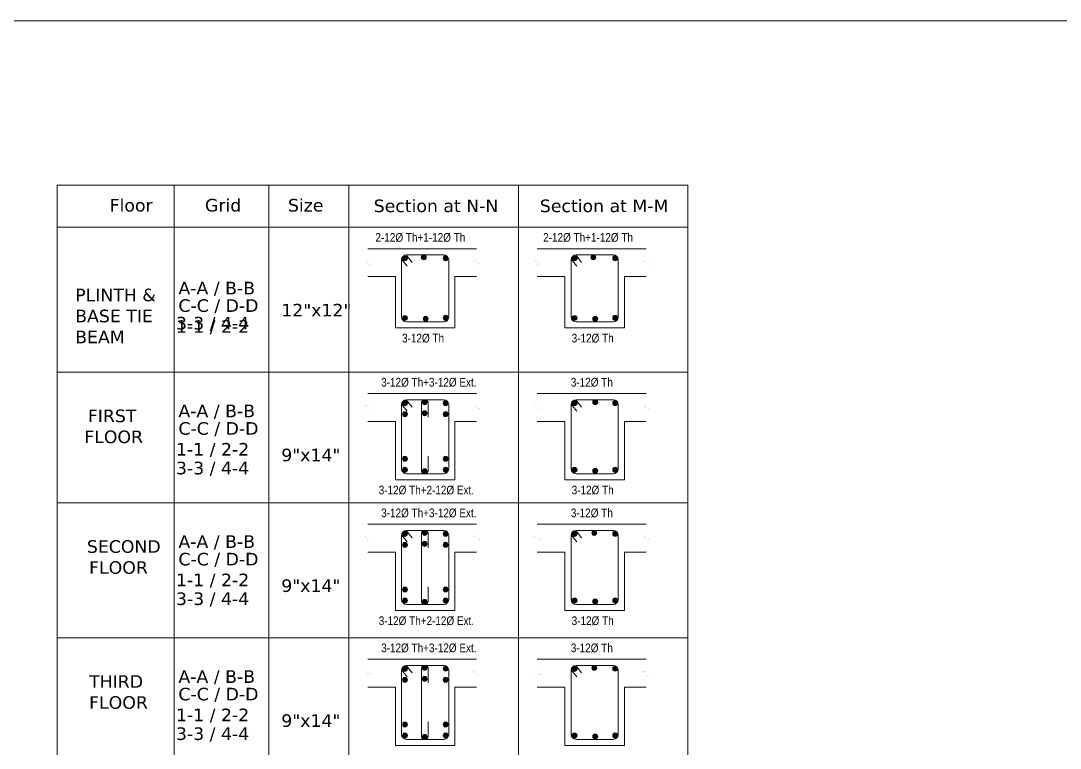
# Model space of a CAD drawing. Header units: inches. Extents: x -12073856 to 12321241, y -1226296 to 1319224.
# Drawn here: x 132981 to 133642, y 49878 to 50340 of the extents above; entities that cross this region are included whole.
import ezdxf

# ---------------------------------------------------------------- set-up
doc = ezdxf.new("R2010")
doc.units = ezdxf.units.IN
doc.header["$MEASUREMENT"] = 0
for name, color, linetype, lineweight in [('BEAM LINE', 4, 'Continuous', 9), ('Dimension', 130, 'Continuous', 9), ('DIMSTR', 5, 'Continuous', 13), ('rebAar', 3, 'Continuous', 20), ('rebar', 140, 'Continuous', 13), ('TEX', 210, 'Continuous', 25), ('Window', 3, 'Continuous', 0)]:
    doc.layers.add(name, color=color, linetype=linetype, lineweight=lineweight)
doc.styles.add('dim_20', font='ARIALN.TTF')
doc.styles.get("Standard").update_dxf_attribs({"font": 'arial.ttf'})

msp = doc.modelspace()

# ---------------------------------------------------------------- hatches: boundary and pattern name
at = {"layer": 'rebar'}
h = msp.add_hatch(color=256, dxfattribs=at)
edge = h.paths.add_edge_path()
edge.add_arc((133225.45, 50189.35), 1.57, 0, 360)
h = msp.add_hatch(color=256, dxfattribs=at)
edge = h.paths.add_edge_path()
edge.add_arc((133237.39, 50189.98), 1.57, 0, 360)
h = msp.add_hatch(color=256, dxfattribs=at)
edge = h.paths.add_edge_path()
edge.add_arc((133251.27, 50189.43), 1.57, 0, 360)
h = msp.add_hatch(color=256, dxfattribs=at)
edge = h.paths.add_edge_path()
edge.add_arc((133333.14, 50189.35), 1.57, 0, 360)
h = msp.add_hatch(color=256, dxfattribs=at)
edge = h.paths.add_edge_path()
edge.add_arc((133345.09, 50189.98), 1.57, 0, 360)
h = msp.add_hatch(color=256, dxfattribs=at)
edge = h.paths.add_edge_path()
edge.add_arc((133358.97, 50189.43), 1.57, 0, 360)
h = msp.add_hatch(color=256, dxfattribs=at)
edge = h.paths.add_edge_path()
edge.add_arc((133225.45, 50151.47), 1.57, 0, 360)
h = msp.add_hatch(color=256, dxfattribs=at)
edge = h.paths.add_edge_path()
edge.add_arc((133238.6, 50150.89), 1.57, 0, 360)
h = msp.add_hatch(color=256, dxfattribs=at)
edge = h.paths.add_edge_path()
edge.add_arc((133251.27, 50151.55), 1.57, 0, 360)
h = msp.add_hatch(color=256, dxfattribs=at)
edge = h.paths.add_edge_path()
edge.add_arc((133333.14, 50151.47), 1.57, 0, 360)
h = msp.add_hatch(color=256, dxfattribs=at)
edge = h.paths.add_edge_path()
edge.add_arc((133346.29, 50150.89), 1.57, 0, 360)
h = msp.add_hatch(color=256, dxfattribs=at)
edge = h.paths.add_edge_path()
edge.add_arc((133358.97, 50151.55), 1.57, 0, 360)
h = msp.add_hatch(color=256, dxfattribs=at)
edge = h.paths.add_edge_path()
edge.add_arc((133237.98, 50097.98), 1.57, 0, 360)
h = msp.add_hatch(color=256, dxfattribs=at)
edge = h.paths.add_edge_path()
edge.add_arc((133237.98, 50097.98), 1.57, 0, 360)
h = msp.add_hatch(color=256, dxfattribs=at)
edge = h.paths.add_edge_path()
edge.add_arc((133346.29, 50097.96), 1.57, 0, 360)
h = msp.add_hatch(color=256, dxfattribs=at)
edge = h.paths.add_edge_path()
edge.add_arc((133225.45, 50097.35), 1.57, 0, 360)
h = msp.add_hatch(color=256, dxfattribs=at)
edge = h.paths.add_edge_path()
edge.add_arc((133251.27, 50097.43), 1.57, 0, 360)
h = msp.add_hatch(color=256, dxfattribs=at)
edge = h.paths.add_edge_path()
edge.add_arc((133333.14, 50097.35), 1.57, 0, 360)
h = msp.add_hatch(color=256, dxfattribs=at)
edge = h.paths.add_edge_path()
edge.add_arc((133358.97, 50097.43), 1.57, 0, 360)
h = msp.add_hatch(color=256, dxfattribs=at)
edge = h.paths.add_edge_path()
edge.add_arc((133225.45, 50090.35), 1.57, 0, 360)
h = msp.add_hatch(color=256, dxfattribs=at)
edge = h.paths.add_edge_path()
edge.add_arc((133237.98, 50090.98), 1.57, 0, 360)
h = msp.add_hatch(color=256, dxfattribs=at)
edge = h.paths.add_edge_path()
edge.add_arc((133251.27, 50090.43), 1.57, 0, 360)
h = msp.add_hatch(color=256, dxfattribs=at)
edge = h.paths.add_edge_path()
edge.add_arc((133225.45, 50061.97), 1.57, 0, 360)
h = msp.add_hatch(color=256, dxfattribs=at)
edge = h.paths.add_edge_path()
edge.add_arc((133251.27, 50062.04), 1.57, 0, 360)
h = msp.add_hatch(color=256, dxfattribs=at)
edge = h.paths.add_edge_path()
edge.add_arc((133225.45, 50054.97), 1.57, 0, 360)
h = msp.add_hatch(color=256, dxfattribs=at)
edge = h.paths.add_edge_path()
edge.add_arc((133237.98, 50054.15), 1.57, 0, 360)
h = msp.add_hatch(color=256, dxfattribs=at)
edge = h.paths.add_edge_path()
edge.add_arc((133237.98, 50054.15), 1.57, 0, 360)
h = msp.add_hatch(color=256, dxfattribs=at)
edge = h.paths.add_edge_path()
edge.add_arc((133251.27, 50055.04), 1.57, 0, 360)
h = msp.add_hatch(color=256, dxfattribs=at)
edge = h.paths.add_edge_path()
edge.add_arc((133333.14, 50054.97), 1.57, 0, 360)
h = msp.add_hatch(color=256, dxfattribs=at)
edge = h.paths.add_edge_path()
edge.add_arc((133346.29, 50054.39), 1.57, 0, 360)
h = msp.add_hatch(color=256, dxfattribs=at)
edge = h.paths.add_edge_path()
edge.add_arc((133358.97, 50055.04), 1.57, 0, 360)
h = msp.add_hatch(color=256, dxfattribs=at)
edge = h.paths.add_edge_path()
edge.add_arc((133225.45, 50014.35), 1.57, 0, 360)
h = msp.add_hatch(color=256, dxfattribs=at)
edge = h.paths.add_edge_path()
edge.add_arc((133237.98, 50014.98), 1.57, 0, 360)
h = msp.add_hatch(color=256, dxfattribs=at)
edge = h.paths.add_edge_path()
edge.add_arc((133237.98, 50014.98), 1.57, 0, 360)
h = msp.add_hatch(color=256, dxfattribs=at)
edge = h.paths.add_edge_path()
edge.add_arc((133251.27, 50014.43), 1.57, 0, 360)
h = msp.add_hatch(color=256, dxfattribs=at)
edge = h.paths.add_edge_path()
edge.add_arc((133333.14, 50014.35), 1.57, 0, 360)
h = msp.add_hatch(color=256, dxfattribs=at)
edge = h.paths.add_edge_path()
edge.add_arc((133345.68, 50014.98), 1.57, 0, 360)
h = msp.add_hatch(color=256, dxfattribs=at)
edge = h.paths.add_edge_path()
edge.add_arc((133358.97, 50014.43), 1.57, 0, 360)
h = msp.add_hatch(color=256, dxfattribs=at)
edge = h.paths.add_edge_path()
edge.add_arc((133225.45, 50007.35), 1.57, 0, 360)
h = msp.add_hatch(color=256, dxfattribs=at)
edge = h.paths.add_edge_path()
edge.add_arc((133237.98, 50007.98), 1.57, 0, 360)
h = msp.add_hatch(color=256, dxfattribs=at)
edge = h.paths.add_edge_path()
edge.add_arc((133251.27, 50007.43), 1.57, 0, 360)
h = msp.add_hatch(color=256, dxfattribs=at)
edge = h.paths.add_edge_path()
edge.add_arc((133225.45, 49978.97), 1.57, 0, 360)
h = msp.add_hatch(color=256, dxfattribs=at)
edge = h.paths.add_edge_path()
edge.add_arc((133251.27, 49979.04), 1.57, 0, 360)
h = msp.add_hatch(color=256, dxfattribs=at)
edge = h.paths.add_edge_path()
edge.add_arc((133225.45, 49971.97), 1.57, 0, 360)
h = msp.add_hatch(color=256, dxfattribs=at)
edge = h.paths.add_edge_path()
edge.add_arc((133237.98, 49971.15), 1.57, 0, 360)
h = msp.add_hatch(color=256, dxfattribs=at)
edge = h.paths.add_edge_path()
edge.add_arc((133237.98, 49971.15), 1.57, 0, 360)
h = msp.add_hatch(color=256, dxfattribs=at)
edge = h.paths.add_edge_path()
edge.add_arc((133251.27, 49972.04), 1.57, 0, 360)
h = msp.add_hatch(color=256, dxfattribs=at)
edge = h.paths.add_edge_path()
edge.add_arc((133333.14, 49971.97), 1.57, 0, 360)
h = msp.add_hatch(color=256, dxfattribs=at)
edge = h.paths.add_edge_path()
edge.add_arc((133346.29, 49971.39), 1.57, 0, 360)
h = msp.add_hatch(color=256, dxfattribs=at)
edge = h.paths.add_edge_path()
edge.add_arc((133358.97, 49972.04), 1.57, 0, 360)
h = msp.add_hatch(color=256, dxfattribs=at)
edge = h.paths.add_edge_path()
edge.add_arc((133225.45, 49928.62), 1.57, 0, 360)
h = msp.add_hatch(color=256, dxfattribs=at)
edge = h.paths.add_edge_path()
edge.add_arc((133237.98, 49929.25), 1.57, 0, 360)
h = msp.add_hatch(color=256, dxfattribs=at)
edge = h.paths.add_edge_path()
edge.add_arc((133237.98, 49929.25), 1.57, 0, 360)
h = msp.add_hatch(color=256, dxfattribs=at)
edge = h.paths.add_edge_path()
edge.add_arc((133251.27, 49928.7), 1.57, 0, 360)
h = msp.add_hatch(color=256, dxfattribs=at)
edge = h.paths.add_edge_path()
edge.add_arc((133333.14, 49928.62), 1.57, 0, 360)
h = msp.add_hatch(color=256, dxfattribs=at)
edge = h.paths.add_edge_path()
edge.add_arc((133345.68, 49929.25), 1.57, 0, 360)
h = msp.add_hatch(color=256, dxfattribs=at)
edge = h.paths.add_edge_path()
edge.add_arc((133358.97, 49928.7), 1.57, 0, 360)
h = msp.add_hatch(color=256, dxfattribs=at)
edge = h.paths.add_edge_path()
edge.add_arc((133225.45, 49921.62), 1.57, 0, 360)
h = msp.add_hatch(color=256, dxfattribs=at)
edge = h.paths.add_edge_path()
edge.add_arc((133237.98, 49922.25), 1.57, 0, 360)
h = msp.add_hatch(color=256, dxfattribs=at)
edge = h.paths.add_edge_path()
edge.add_arc((133251.27, 49921.7), 1.57, 0, 360)
h = msp.add_hatch(color=256, dxfattribs=at)
edge = h.paths.add_edge_path()
edge.add_arc((133225.45, 49893.23), 1.57, 0, 360)
h = msp.add_hatch(color=256, dxfattribs=at)
edge = h.paths.add_edge_path()
edge.add_arc((133251.27, 49893.31), 1.57, 0, 360)
h = msp.add_hatch(color=256, dxfattribs=at)
edge = h.paths.add_edge_path()
edge.add_arc((133225.45, 49886.23), 1.57, 0, 360)
h = msp.add_hatch(color=256, dxfattribs=at)
edge = h.paths.add_edge_path()
edge.add_arc((133237.98, 49885.41), 1.57, 0, 360)
h = msp.add_hatch(color=256, dxfattribs=at)
edge = h.paths.add_edge_path()
edge.add_arc((133237.98, 49885.41), 1.57, 0, 360)
h = msp.add_hatch(color=256, dxfattribs=at)
edge = h.paths.add_edge_path()
edge.add_arc((133251.27, 49886.31), 1.57, 0, 360)
h = msp.add_hatch(color=256, dxfattribs=at)
edge = h.paths.add_edge_path()
edge.add_arc((133333.14, 49886.23), 1.57, 0, 360)
h = msp.add_hatch(color=256, dxfattribs=at)
edge = h.paths.add_edge_path()
edge.add_arc((133346.29, 49885.65), 1.57, 0, 360)
h = msp.add_hatch(color=256, dxfattribs=at)
edge = h.paths.add_edge_path()
edge.add_arc((133358.97, 49886.31), 1.57, 0, 360)

# ---------------------------------------------------------------- linework, layer by layer
for points in [[(133201.77, 50198.42, 0.0315, 0.0315, 0), (133201.77, 50188.25, 0.0315, 0.0315, 0), (133199.61, 50187.46, 0.0315, 0.0315, 0), (133203.93, 50185.88, 0.0315, 0.0315, 0), (133201.77, 50185.1, 0.0315, 0.0315, 0), (133201.77, 50174.46, 0, 0, 0)], [(133270.9, 50198.42, 0.0315, 0.0315, 0), (133270.9, 50188.25, 0.0315, 0.0315, 0), (133268.73, 50187.46, 0.0315, 0.0315, 0), (133273.06, 50185.88, 0.0315, 0.0315, 0), (133270.9, 50185.1, 0.0315, 0.0315, 0), (133270.9, 50174.46, 0, 0, 0)], [(133309.47, 50198.42, 0.0315, 0.0315, 0), (133309.47, 50188.25, 0.0315, 0.0315, 0), (133307.3, 50187.46, 0.0315, 0.0315, 0), (133311.63, 50185.88, 0.0315, 0.0315, 0), (133309.47, 50185.1, 0.0315, 0.0315, 0), (133309.47, 50174.46, 0, 0, 0)], [(133378.59, 50198.42, 0.0315, 0.0315, 0), (133378.59, 50188.25, 0.0315, 0.0315, 0), (133376.43, 50187.46, 0.0315, 0.0315, 0), (133380.75, 50185.88, 0.0315, 0.0315, 0), (133378.59, 50185.1, 0.0315, 0.0315, 0), (133378.59, 50174.46, 0, 0, 0)], [(133201.77, 50106.42, 0.0315, 0.0315, 0), (133201.77, 50096.24, 0.0315, 0.0315, 0), (133199.61, 50095.46, 0.0315, 0.0315, 0), (133203.93, 50093.88, 0.0315, 0.0315, 0), (133201.77, 50093.09, 0.0315, 0.0315, 0), (133201.77, 50082.46, 0, 0, 0)], [(133270.9, 50106.42, 0.0315, 0.0315, 0), (133270.9, 50096.24, 0.0315, 0.0315, 0), (133268.73, 50095.46, 0.0315, 0.0315, 0), (133273.06, 50093.88, 0.0315, 0.0315, 0), (133270.9, 50093.09, 0.0315, 0.0315, 0), (133270.9, 50082.46, 0, 0, 0)], [(133309.47, 50106.42, 0.0315, 0.0315, 0), (133309.47, 50096.24, 0.0315, 0.0315, 0), (133307.3, 50095.46, 0.0315, 0.0315, 0), (133311.63, 50093.88, 0.0315, 0.0315, 0), (133309.47, 50093.09, 0.0315, 0.0315, 0), (133309.47, 50082.46, 0, 0, 0)], [(133378.59, 50106.42, 0.0315, 0.0315, 0), (133378.59, 50096.24, 0.0315, 0.0315, 0), (133376.43, 50095.46, 0.0315, 0.0315, 0), (133380.75, 50093.88, 0.0315, 0.0315, 0), (133378.59, 50093.09, 0.0315, 0.0315, 0), (133378.59, 50082.46, 0, 0, 0)], [(133201.77, 50023.42, 0.0315, 0.0315, 0), (133201.77, 50013.25, 0.0315, 0.0315, 0), (133199.61, 50012.46, 0.0315, 0.0315, 0), (133203.93, 50010.88, 0.0315, 0.0315, 0), (133201.77, 50010.1, 0.0315, 0.0315, 0), (133201.77, 49999.46, 0, 0, 0)], [(133270.9, 50023.42, 0.0315, 0.0315, 0), (133270.9, 50013.25, 0.0315, 0.0315, 0), (133268.73, 50012.46, 0.0315, 0.0315, 0), (133273.06, 50010.88, 0.0315, 0.0315, 0), (133270.9, 50010.1, 0.0315, 0.0315, 0), (133270.9, 49999.46, 0, 0, 0)], [(133309.47, 50023.42, 0.0315, 0.0315, 0), (133309.47, 50013.25, 0.0315, 0.0315, 0), (133307.3, 50012.46, 0.0315, 0.0315, 0), (133311.63, 50010.88, 0.0315, 0.0315, 0), (133309.47, 50010.1, 0.0315, 0.0315, 0), (133309.47, 49999.46, 0, 0, 0)], [(133378.59, 50023.42, 0.0315, 0.0315, 0), (133378.59, 50013.25, 0.0315, 0.0315, 0), (133376.43, 50012.46, 0.0315, 0.0315, 0), (133380.75, 50010.88, 0.0315, 0.0315, 0), (133378.59, 50010.1, 0.0315, 0.0315, 0), (133378.59, 49999.46, 0, 0, 0)], [(133201.77, 49937.69, 0.0315, 0.0315, 0), (133201.77, 49927.51, 0.0315, 0.0315, 0), (133199.61, 49926.73, 0.0315, 0.0315, 0), (133203.93, 49925.15, 0.0315, 0.0315, 0), (133201.77, 49924.36, 0.0315, 0.0315, 0), (133201.77, 49913.73, 0, 0, 0)], [(133270.9, 49937.69, 0.0315, 0.0315, 0), (133270.9, 49927.51, 0.0315, 0.0315, 0), (133268.73, 49926.73, 0.0315, 0.0315, 0), (133273.06, 49925.15, 0.0315, 0.0315, 0), (133270.9, 49924.36, 0.0315, 0.0315, 0), (133270.9, 49913.73, 0, 0, 0)], [(133309.47, 49937.69, 0.0315, 0.0315, 0), (133309.47, 49927.51, 0.0315, 0.0315, 0), (133307.3, 49926.73, 0.0315, 0.0315, 0), (133311.63, 49925.15, 0.0315, 0.0315, 0), (133309.47, 49924.36, 0.0315, 0.0315, 0), (133309.47, 49913.73, 0, 0, 0)], [(133378.59, 49937.69, 0.0315, 0.0315, 0), (133378.59, 49927.51, 0.0315, 0.0315, 0), (133376.43, 49926.73, 0.0315, 0.0315, 0), (133380.75, 49925.15, 0.0315, 0.0315, 0), (133378.59, 49924.36, 0.0315, 0.0315, 0), (133378.59, 49913.73, 0, 0, 0)]]:
    msp.add_lwpolyline(points, format="xyseb")
at = {"layer": 'BEAM LINE'}
for p, q in [((133201.77, 50195.48), (133270.9, 50195.48)), ((133309.47, 50195.48), (133378.59, 50195.48)), ((133201.77, 50177.8), (133219.39, 50177.8)), ((133219.39, 50177.8), (133219.39, 50145.12)), ((133257.18, 50177.8), (133257.18, 50145.12)), ((133257.18, 50177.8), (133270.9, 50177.8)), ((133309.47, 50177.8), (133327.08, 50177.8)), ((133327.08, 50177.8), (133327.08, 50145.12)), ((133364.88, 50177.8), (133364.88, 50145.12)), ((133364.88, 50177.8), (133378.59, 50177.8)), ((133219.39, 50145.12), (133257.18, 50145.12)), ((133327.08, 50145.12), (133364.88, 50145.12)), ((133201.77, 50103.48), (133270.9, 50103.48)), ((133309.47, 50103.48), (133378.59, 50103.48)), ((133201.77, 50085.8), (133219.39, 50085.8)), ((133219.39, 50085.8), (133219.39, 50048.62)), ((133257.18, 50085.8), (133257.18, 50048.62)), ((133257.18, 50085.8), (133270.9, 50085.8)), ((133309.47, 50085.8), (133327.08, 50085.8)), ((133327.08, 50085.8), (133327.08, 50048.62)), ((133364.88, 50085.8), (133364.88, 50048.62)), ((133364.88, 50085.8), (133378.59, 50085.8)), ((133219.39, 50048.62), (133257.18, 50048.62)), ((133327.08, 50048.62), (133364.88, 50048.62)), ((133201.77, 50020.48), (133270.9, 50020.48)), ((133309.47, 50020.48), (133378.59, 50020.48)), ((133201.77, 50002.8), (133219.39, 50002.8)), ((133219.39, 50002.8), (133219.39, 49965.62)), ((133257.18, 50002.8), (133257.18, 49965.62)), ((133257.18, 50002.8), (133270.9, 50002.8)), ((133309.47, 50002.8), (133327.08, 50002.8)), ((133327.08, 50002.8), (133327.08, 49965.62)), ((133364.88, 50002.8), (133364.88, 49965.62)), ((133364.88, 50002.8), (133378.59, 50002.8)), ((133219.39, 49965.62), (133257.18, 49965.62)), ((133327.08, 49965.62), (133364.88, 49965.62)), ((133201.77, 49934.75), (133270.9, 49934.75)), ((133309.47, 49934.75), (133378.59, 49934.75)), ((133201.77, 49917.07), (133219.39, 49917.07)), ((133219.39, 49917.07), (133219.39, 49879.89)), ((133257.18, 49917.07), (133257.18, 49879.89)), ((133257.18, 49917.07), (133270.9, 49917.07)), ((133309.47, 49917.07), (133327.08, 49917.07)), ((133327.08, 49917.07), (133327.08, 49879.89)), ((133364.88, 49917.07), (133364.88, 49879.89)), ((133364.88, 49917.07), (133378.59, 49917.07)), ((133219.39, 49879.89), (133257.18, 49879.89)), ((133327.08, 49879.89), (133364.88, 49879.89))]:
    msp.add_line(p, q, dxfattribs=at)
at = {"layer": 'Dimension'}
for p, q in [((133004.61, 50235.8), (133004.61, 50209.11)), ((133004.61, 50235.8), (133405.15, 50235.8)), ((133078.94, 50235.8), (133078.94, 50209.11)), ((133139.05, 50235.8), (133139.05, 50209.11)), ((133189.76, 50235.8), (133189.76, 50099.42)), ((133297.46, 50235.8), (133297.46, 49989.74)), ((133405.15, 50235.8), (133405.15, 50099.42)), ((133078.94, 50223.08), (133078.94, 50113.39)), ((133004.61, 50209.11), (133004.61, 50099.42)), ((133004.61, 50209.11), (133405.15, 50209.11)), ((133004.61, 50209.11), (133405.15, 50209.11)), ((133004.61, 50209.11), (133405.15, 50209.11)), ((133139.05, 50209.11), (133139.05, 50099.42)), ((133078.94, 50131.07), (133078.94, 50021.39)), ((133004.61, 50117.11), (133405.15, 50117.11)), ((133004.61, 50117.11), (133004.61, 50007.42)), ((133004.61, 50117.11), (133405.15, 50117.11)), ((133004.61, 50117.11), (133405.15, 50117.11)), ((133139.05, 50117.11), (133139.05, 50007.42)), ((133189.76, 50117.11), (133189.76, 50007.42)), ((133405.15, 50117.11), (133405.15, 50007.42)), ((133078.94, 50048.08), (133078.94, 49938.39)), ((133004.61, 50034.11), (133405.15, 50034.11)), ((133004.61, 50034.11), (133405.15, 50034.11)), ((133004.61, 50034.11), (133004.61, 49924.42)), ((133004.61, 50034.11), (133405.15, 50034.11)), ((133004.61, 50034.11), (133405.15, 50034.11)), ((133139.05, 50034.11), (133139.05, 49924.42)), ((133189.76, 50034.11), (133189.76, 49924.42)), ((133297.46, 50034.11), (133297.46, 49924.42)), ((133405.15, 50034.11), (133405.15, 49924.42)), ((133078.94, 49962.34), (133078.94, 49852.66)), ((133004.61, 49948.38), (133405.15, 49948.38)), ((133004.61, 49948.38), (133405.15, 49948.38)), ((133004.61, 49948.38), (133405.15, 49948.38)), ((133004.61, 49948.38), (133004.61, 49838.69)), ((133004.61, 49948.38), (133405.15, 49948.38)), ((133004.61, 49948.38), (133405.15, 49948.38)), ((133139.05, 49948.38), (133139.05, 49838.69)), ((133189.76, 49948.38), (133189.76, 49838.69)), ((133297.46, 49948.38), (133297.46, 49838.69)), ((133405.15, 49948.38), (133405.15, 49838.69))]:
    msp.add_line(p, q, dxfattribs=at)
at = {"layer": 'rebAar', "ltscale": 0.25}
for p, q in [((133223.32, 50188.4), (133223.32, 50152.2)), ((133223.35, 50188.82), (133226.94, 50184.31)), ((133226.19, 50191.53), (133229.97, 50186.79)), ((133226.47, 50191.55), (133250.09, 50191.55)), ((133253.24, 50188.4), (133253.24, 50152.2)), ((133331.02, 50188.4), (133331.02, 50152.2)), ((133331.05, 50188.82), (133334.63, 50184.31)), ((133333.88, 50191.53), (133337.66, 50186.79)), ((133334.17, 50191.55), (133357.79, 50191.55)), ((133360.94, 50188.4), (133360.94, 50152.2)), ((133226.47, 50149.06), (133250.09, 50149.06)), ((133334.17, 50149.06), (133357.79, 50149.06)), ((133226.19, 50099.53), (133229.97, 50094.79)), ((133226.47, 50099.55), (133250.09, 50099.55)), ((133333.88, 50099.53), (133337.66, 50094.79)), ((133334.17, 50099.55), (133357.79, 50099.55)), ((133223.32, 50096.4), (133223.32, 50055.7)), ((133223.35, 50096.82), (133226.94, 50092.31)), ((133235.86, 50097.02), (133235.86, 50055.1)), ((133240.18, 50097.98), (133240.18, 50088.48)), ((133253.24, 50096.4), (133253.24, 50055.7)), ((133331.02, 50096.4), (133331.02, 50055.7)), ((133331.05, 50096.82), (133334.63, 50092.31)), ((133360.94, 50096.4), (133360.94, 50055.7)), ((133240.18, 50054.15), (133240.18, 50063.64)), ((133226.47, 50052.55), (133250.09, 50052.55)), ((133334.17, 50052.55), (133357.79, 50052.55)), ((133223.35, 50013.82), (133226.94, 50009.31)), ((133226.19, 50016.53), (133229.97, 50011.79)), ((133226.47, 50016.55), (133250.09, 50016.55)), ((133235.86, 50014.03), (133235.86, 49972.1)), ((133240.18, 50014.98), (133240.18, 50005.48)), ((133331.05, 50013.82), (133334.63, 50009.31)), ((133333.88, 50016.53), (133337.66, 50011.79)), ((133334.17, 50016.55), (133357.79, 50016.55)), ((133223.32, 50013.4), (133223.32, 49972.7)), ((133253.24, 50013.4), (133253.24, 49972.7)), ((133331.02, 50013.4), (133331.02, 49972.7)), ((133360.94, 50013.4), (133360.94, 49972.7)), ((133240.18, 49971.15), (133240.18, 49980.64)), ((133226.47, 49969.55), (133250.09, 49969.55)), ((133334.17, 49969.55), (133357.79, 49969.55)), ((133223.32, 49927.67), (133223.32, 49886.97)), ((133223.35, 49928.08), (133226.94, 49923.58)), ((133226.19, 49930.8), (133229.97, 49926.05)), ((133226.47, 49930.81), (133250.09, 49930.81)), ((133235.86, 49928.29), (133235.86, 49886.37)), ((133240.18, 49929.25), (133240.18, 49919.75)), ((133253.24, 49927.67), (133253.24, 49886.97)), ((133331.02, 49927.67), (133331.02, 49886.97)), ((133331.05, 49928.08), (133334.63, 49923.58)), ((133333.88, 49930.8), (133337.66, 49926.05)), ((133334.17, 49930.81), (133357.79, 49930.81)), ((133360.94, 49927.67), (133360.94, 49886.97)), ((133240.18, 49885.41), (133240.18, 49894.91)), ((133226.47, 49883.82), (133250.09, 49883.82)), ((133334.17, 49883.82), (133357.79, 49883.82))]:
    msp.add_line(p, q, dxfattribs=at)
for centre, radius, start, end in [((133226.47, 50188.4), 3.15, 90, 180), ((133250.09, 50188.4), 3.15, 0, 90), ((133334.17, 50188.4), 3.15, 90, 180), ((133357.79, 50188.4), 3.15, 0, 90), ((133226.47, 50152.2), 3.15, 180, 270), ((133250.09, 50152.2), 3.15, 270, 0), ((133334.17, 50152.2), 3.15, 180, 270), ((133357.79, 50152.2), 3.15, 270, 0), ((133226.47, 50096.4), 3.15, 90, 180), ((133238.05, 50097.35), 2.22, 16.37455, 188.47384), ((133250.09, 50096.4), 3.15, 0, 90), ((133334.17, 50096.4), 3.15, 90, 180), ((133357.79, 50096.4), 3.15, 0, 90), ((133226.47, 50055.7), 3.15, 180, 270), ((133238.05, 50054.77), 2.22, 171.52621, 343.62545), ((133250.09, 50055.7), 3.15, 270, 0), ((133334.17, 50055.7), 3.15, 180, 270), ((133357.79, 50055.7), 3.15, 270, 0), ((133226.47, 50013.4), 3.15, 90, 180), ((133238.05, 50014.35), 2.22, 16.37455, 188.47384), ((133250.09, 50013.4), 3.15, 0, 90), ((133334.17, 50013.4), 3.15, 90, 180), ((133357.79, 50013.4), 3.15, 0, 90), ((133226.47, 49972.7), 3.15, 180, 270), ((133238.05, 49971.77), 2.22, 171.52621, 343.62545), ((133250.09, 49972.7), 3.15, 270, 0), ((133334.17, 49972.7), 3.15, 180, 270), ((133357.79, 49972.7), 3.15, 270, 0), ((133226.47, 49927.67), 3.15, 90, 180), ((133238.05, 49928.62), 2.22, 16.37455, 188.47384), ((133250.09, 49927.67), 3.15, 0, 90), ((133334.17, 49927.67), 3.15, 90, 180), ((133357.79, 49927.67), 3.15, 0, 90), ((133226.47, 49886.97), 3.15, 180, 270), ((133238.05, 49886.04), 2.22, 171.52621, 343.62545), ((133250.09, 49886.97), 3.15, 270, 0), ((133334.17, 49886.97), 3.15, 180, 270), ((133357.79, 49886.97), 3.15, 270, 0)]:
    msp.add_arc(centre, radius, start, end, dxfattribs=at)
at = {"layer": 'rebar'}
for centre in [(133225.45, 50189.35), (133237.39, 50189.98), (133251.27, 50189.43), (133333.14, 50189.35), (133345.09, 50189.98), (133358.97, 50189.43), (133225.45, 50151.47), (133238.6, 50150.89), (133251.27, 50151.55), (133333.14, 50151.47), (133346.29, 50150.89), (133358.97, 50151.55), (133237.98, 50097.98), (133237.98, 50097.98), (133346.29, 50097.96), (133225.45, 50097.35), (133251.27, 50097.43), (133333.14, 50097.35), (133358.97, 50097.43), (133225.45, 50090.35), (133237.98, 50090.98), (133251.27, 50090.43), (133225.45, 50061.97), (133251.27, 50062.04), (133225.45, 50054.97), (133237.98, 50054.15), (133237.98, 50054.15), (133251.27, 50055.04), (133333.14, 50054.97), (133346.29, 50054.39), (133358.97, 50055.04), (133225.45, 50014.35), (133237.98, 50014.98), (133237.98, 50014.98), (133251.27, 50014.43), (133333.14, 50014.35), (133345.68, 50014.98), (133358.97, 50014.43), (133225.45, 50007.35), (133237.98, 50007.98), (133251.27, 50007.43), (133225.45, 49978.97), (133251.27, 49979.04), (133225.45, 49971.97), (133237.98, 49971.15), (133237.98, 49971.15), (133251.27, 49972.04), (133333.14, 49971.97), (133346.29, 49971.39), (133358.97, 49972.04), (133225.45, 49928.62), (133237.98, 49929.25), (133237.98, 49929.25), (133251.27, 49928.7), (133333.14, 49928.62), (133345.68, 49929.25), (133358.97, 49928.7), (133225.45, 49921.62), (133237.98, 49922.25), (133251.27, 49921.7), (133225.45, 49893.23), (133251.27, 49893.31), (133225.45, 49886.23), (133237.98, 49885.41), (133237.98, 49885.41), (133251.27, 49886.31), (133333.14, 49886.23), (133346.29, 49885.65), (133358.97, 49886.31)]:
    msp.add_circle(centre, 1.57, dxfattribs=at)
at = {"layer": 'Window'}
msp.add_lwpolyline([(131831.52, 50340.25), (134100.47, 50340.25), (134100.47, 48502.67), (131831.52, 48502.67)], close=True, dxfattribs=at)

# ---------------------------------------------------------------- texts
at = {"layer": 'DIMSTR', "style": 'dim_20'}
for s, height, p in [('2-12Ø Th+1-12Ø Th', 5.5118, (133206.73, 50199.91)), ('2-12Ø Th+1-12Ø Th', 5.5118, (133313.21, 50199.91)), ('3-12Ø Th', 5.512, (133223.62, 50135.93)), ('3-12Ø Th', 5.512, (133331.32, 50135.93)), ('3-12Ø Th+3-12Ø Ext.', 5.5118, (133210.33, 50107.9)), ('3-12Ø Th', 5.512, (133330.78, 50107.9)), ('3-12Ø Th+2-12Ø Ext.', 5.5118, (133208.78, 50039.43)), ('3-12Ø Th', 5.512, (133331.32, 50039.43)), ('3-12Ø Th+3-12Ø Ext.', 5.5118, (133210.33, 50024.91)), ('3-12Ø Th', 5.512, (133330.78, 50024.91)), ('3-12Ø Th+2-12Ø Ext.', 5.5118, (133208.78, 49956.43)), ('3-12Ø Th', 5.512, (133331.32, 49956.43)), ('3-12Ø Th+3-12Ø Ext.', 5.5118, (133210.33, 49939.17)), ('3-12Ø Th', 5.512, (133330.78, 49939.17))]:
    msp.add_text(s, height=height, dxfattribs=at).set_placement(p)
at = {"layer": 'TEX', "char_height": 8, "attachment_point": 1}
for s, insert, width in [('{\\fVerdana|b0|i0|c0|p34;\\C7;Floor}', (133037.93, 50227.1), 24.623), ('{\\fVerdana|b0|i0|c0|p34;\\C7;Grid}', (133098.46, 50227.1), 24.623), ('{\\fVerdana|b0|i0|c0|p34;\\C7;Size}', (133151.16, 50227.1), 24.623), ('{\\fVerdana|b0|i0|c0|p34;\\C7;Section at N-N}', (133205.59, 50226.7), 94.0857), ('{\\fVerdana|b0|i0|c0|p34;\\C7; Section at M-M}', (133307.62, 50226.7), 94.0857), ('\\pi6.188;{\\fVerdana|b0|i0|c0|p34;\\C7;A-A / B-B}', (133075.4, 50174.46), 85.5904), ('{\\fVerdana|b0|i0|c0|p34;\\C7;PLINTH & BASE TIE BEAM}', (133016.04, 50170.09), 78.6872), ('\\pi6.188;{\\fVerdana|b0|i0|c0|p34;\\C7;C-C / D-D}', (133075.4, 50163.35), 85.5904), ('\\pi24.75;{\\fVerdana|b0|i0|c0|p34;\\C7;12"x12"}', (133122.16, 50160.46), 85.5904), ('\\pi24.7504;{\\fVerdana|b0|i0|c0|p34;\\C7;    3-3 / 4-4  }', (133041.32, 50152.16), 101.3578), ('\\pi24.75;{\\fVerdana|b0|i0|c0|p34;\\C7;    1-1 / 2-2  }', (133041.32, 50150.12), 101.3578), ('\\pi19.71;{\\fVerdana|b0|i0|c0|p34;\\C7;FIRST \\P\\pi0;     FLOOR}', (133004.37, 50093.32), 85.5904), ('\\pi6.188;{\\fVerdana|b0|i0|c0|p34;\\C7;A-A / B-B}', (133075.4, 50096.43), 85.5904), ('\\pi6.188;{\\fVerdana|b0|i0|c0|p34;\\C7;C-C / D-D}', (133075.4, 50085.32), 85.5904), ('\\pi24.75;{\\fVerdana|b0|i0|c0|p34;\\C7;    1-1 / 2-2  }', (133041.32, 50072.09), 101.3578), ('\\pi24.75;{\\fVerdana|b0|i0|c0|p34;\\C7;9"x14"}', (133122.16, 50068.46), 85.5904), ('\\pi24.7504;{\\fVerdana|b0|i0|c0|p34;\\C7;    3-3 / 4-4  }', (133041.32, 50060.16), 101.3578), ('\\pi6.188;{\\fVerdana|b0|i0|c0|p34;\\C7;A-A / B-B}', (133075.4, 50013.43), 85.5904), ('\\pi19.71;{\\fVerdana|b0|i0|c0|p34;\\C7; SECOND\\P\\pi24.6;FLOOR}', (133000.27, 50010.32), 85.5904), ('\\pi6.188;{\\fVerdana|b0|i0|c0|p34;\\C7;C-C / D-D}', (133075.4, 50002.32), 85.5904), ('\\pi24.75;{\\fVerdana|b0|i0|c0|p34;\\C7;    1-1 / 2-2  }', (133041.32, 49989.09), 101.3578), ('\\pi24.75;{\\fVerdana|b0|i0|c0|p34;\\C7;9"x14"}', (133122.16, 49985.46), 85.5904), ('\\pi24.7504;{\\fVerdana|b0|i0|c0|p34;\\C7;    3-3 / 4-4  }', (133041.32, 49977.16), 101.3578), ('\\pi6.188;{\\fVerdana|b0|i0|c0|p34;\\C7;A-A / B-B}', (133075.4, 49927.69), 85.5904), ('\\pi24.6;{\\fVerdana|b0|i0|c0|p34;\\C7;THIRD\\PFLOOR}', (133000.27, 49924.59), 85.5904), ('\\pi6.188;{\\fVerdana|b0|i0|c0|p34;\\C7;C-C / D-D}', (133075.4, 49916.59), 85.5904), ('\\pi24.75;{\\fVerdana|b0|i0|c0|p34;\\C7;    1-1 / 2-2  }', (133041.32, 49903.36), 101.3578), ('\\pi24.75;{\\fVerdana|b0|i0|c0|p34;\\C7;9"x14"}', (133122.16, 49899.73), 85.5904), ('\\pi24.7504;{\\fVerdana|b0|i0|c0|p34;\\C7;    3-3 / 4-4  }', (133041.32, 49891.43), 101.3578)]:
    msp.add_mtext(s, dxfattribs=dict(at, insert=insert, width=width))

doc.saveas('drawing.dxf')
